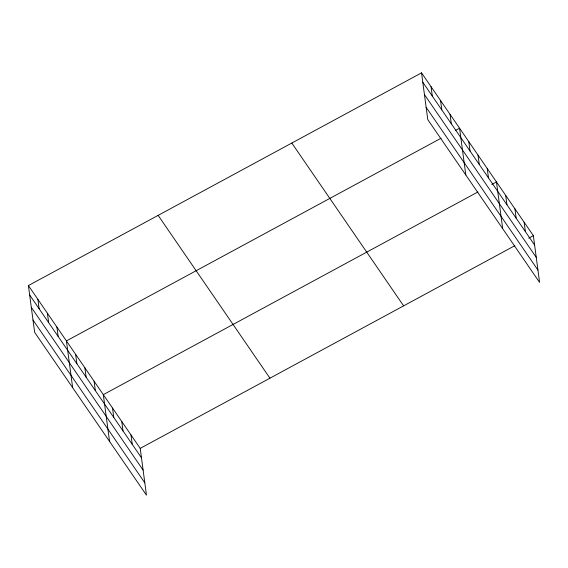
<?xml version="1.0" encoding="UTF-8"?>
<svg xmlns="http://www.w3.org/2000/svg" width="568" height="568" viewBox="0 0 568 568"><rect width="100%" height="100%" fill="white"/><g stroke="black" fill="none" stroke-linecap="round" stroke-linejoin="round"><path stroke-width="0.85" d="M28.4 285.562L140.211 448.372L146.452 495.14L34.641 332.33L28.4 285.562L421.548 72.86L533.359 235.67L539.6 282.438L427.789 119.628L421.548 72.86M441.031 138.244L66.413 340.921L72.654 387.688M455.706 130.299L459.569 128.212L465.803 174.979M477.929 191.97L103.312 394.646L109.553 441.414M491.831 184.444L496.46 181.938L502.701 228.705M140.211 448.372L514.828 245.696M528.723 238.177L533.359 235.67M422.805 82.261L534.616 245.071M424.452 94.593L536.263 257.403M426.142 107.295L537.953 270.105M291.81 143.051L403.621 305.861M158.138 215.371L269.949 378.181M29.657 294.969L141.468 457.78M31.297 307.302L143.108 470.105M32.994 320.004L144.804 482.814M524.136 222.237L525.393 231.637M514.913 208.804L516.163 218.211M505.69 195.371L506.94 204.778M487.237 168.511L488.494 177.912M478.015 155.078L479.271 164.479M468.792 141.645L470.041 151.052M450.062 114.374L451.319 123.781M440.555 100.536L441.812 109.943M431.055 86.698L432.312 96.098M130.988 434.939L132.237 444.346M121.758 421.513L123.015 430.913M112.535 408.08L113.792 417.48M94.089 381.213L95.346 390.621M84.866 367.78L86.116 377.188M75.636 354.354L76.893 363.754M56.914 327.083L58.163 336.483M47.407 313.245L48.663 322.645M37.907 299.4L39.156 308.807"/></g></svg>
